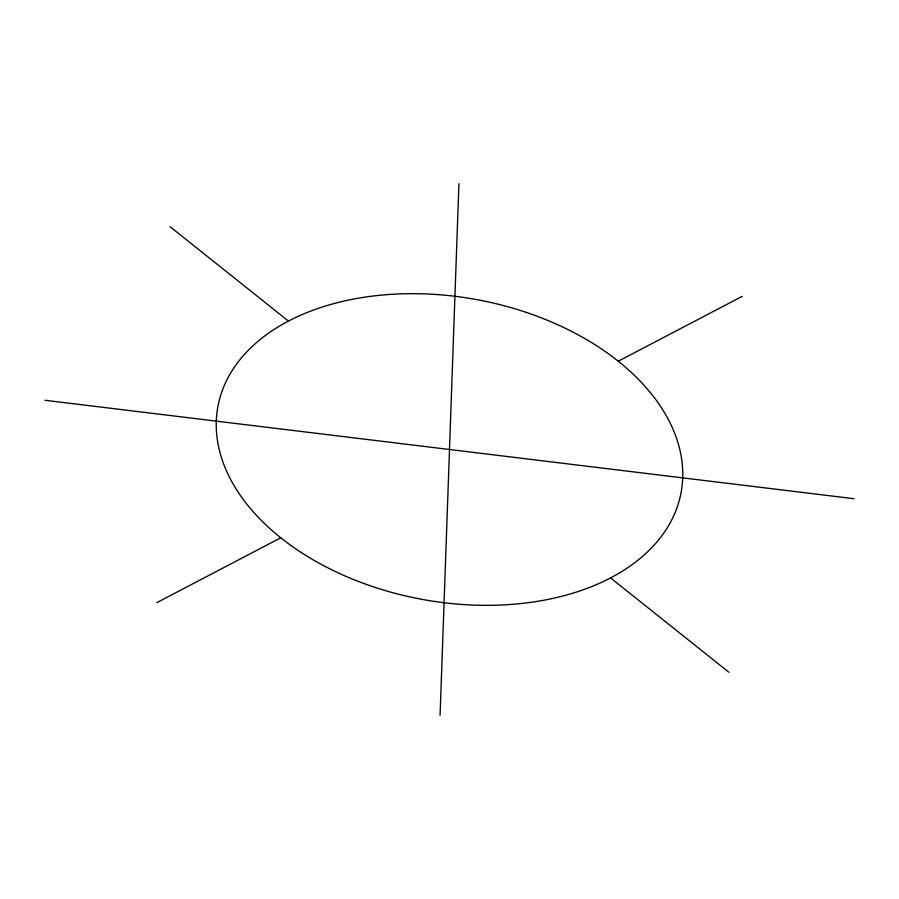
<?xml version="1.0" encoding="UTF-8"?>
<svg xmlns="http://www.w3.org/2000/svg" width="899" height="899" viewBox="0 0 899 899"><rect width="100%" height="100%" fill="white"/><g stroke="black" fill="none" stroke-linecap="round" stroke-linejoin="round"><path stroke-width="1.35" d="M440.072 715.312L458.928 183.688M156.774 602.656L280.758 537.793A235.56 152.358 10.5 0 0 673.351 516.565A235.56 152.358 10.5 0 0 394.391 294.153A235.56 152.358 10.5 0 0 280.758 537.793M618.242 361.207L742.226 296.344M44.95 400.28L854.05 498.72M170.113 226.739L288.444 321.089M610.556 577.911L728.887 672.261"/></g></svg>
